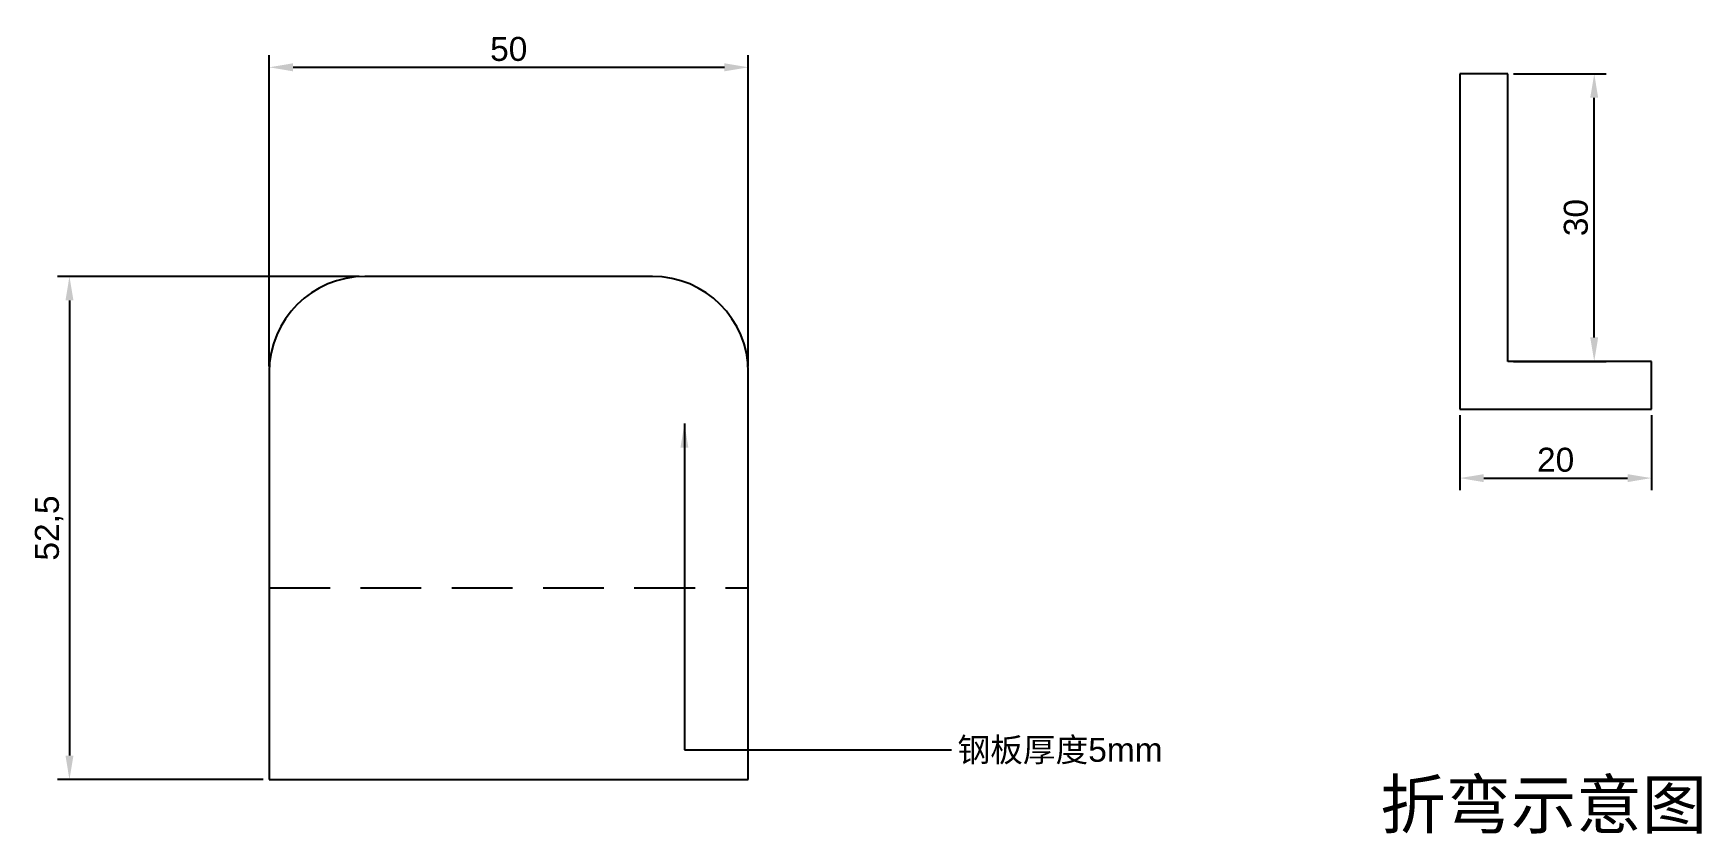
# Model space of a CAD drawing. Header units: millimetres. Extents: x -25 to 149, y -6 to 78.
import ezdxf

# ---------------------------------------------------------------- set-up
doc = ezdxf.new("R2010")
doc.units = ezdxf.units.MM
doc.linetypes.add('DASHED2', pattern=[9.525, 6.35, -3.175])
doc.styles.get("Standard").update_dxf_attribs({"font": 'arial.ttf'})
doc.dimstyles.new('ISO-25', dxfattribs={"dimtxt": 2.5, "dimasz": 2.5, "dimexe": 1.25, "dimexo": 0.625, "dimtad": 1, "dimtxsty": 'Standard', "dimcen": 2.5, "dimadec": 0, "dimazin": 0, "dimtfac": 1, "dimtmove": 0, "dimatfit": 3, "dimfxl": 1, "dimarcsym": 0})

# ---------------------------------------------------------------- blocks, each defined once
blk = doc.blocks.new('*D13')
at = {"color": 0, "lineweight": -2, "transparency": 16777216}
for p, q in [((0, 43.12), (0, 75.57)), ((50, 43.12), (50, 75.57)), ((2.5, 74.32), (47.5, 74.32))]:
    blk.add_line(p, q, dxfattribs=at)
at = {"color": 0, "transparency": 16777216}
for points in [[(2.5, 74.74), (2.5, 73.9), (0, 74.32)], [(47.5, 74.74), (47.5, 73.9), (50, 74.32)]]:
    blk.add_solid(points, dxfattribs=at)
at = {"layer": 'Defpoints', "color": 0, "transparency": 16777216}
for p in [(50, 74.32), (0, 42.5), (50, 42.5)]:
    blk.add_point(p, dxfattribs=at)
at = {"color": 0, "transparency": 16777216, "insert": (25, 76.22), "char_height": 2.5, "attachment_point": 5}
blk.add_mtext('50', dxfattribs=at)
blk = doc.blocks.new('*D14')
at = {"color": 0, "lineweight": -2, "transparency": 16777216}
for p, q in [((9.38, 52.5), (-22.09, 52.5)), ((-20.84, 50), (-20.84, 2.5)), ((-0.62, 0), (-22.09, 0))]:
    blk.add_line(p, q, dxfattribs=at)
at = {"color": 0, "transparency": 16777216}
for points in [[(-21.25, 50), (-20.42, 50), (-20.84, 52.5)], [(-21.25, 2.5), (-20.42, 2.5), (-20.84, 0)]]:
    blk.add_solid(points, dxfattribs=at)
at = {"layer": 'Defpoints', "color": 0, "transparency": 16777216}
for p in [(10, 52.5), (-20.84, 0), (0, 0)]:
    blk.add_point(p, dxfattribs=at)
at = {"color": 0, "transparency": 16777216, "insert": (-22.96, 26.25), "char_height": 2.5, "attachment_point": 5, "rotation": 90}
blk.add_mtext('52,5', dxfattribs=at)
blk = doc.blocks.new('*D15')
at = {"color": 0, "lineweight": -2, "transparency": 16777216}
for p, q in [((129.86, 73.64), (139.52, 73.64)), ((138.27, 46.14), (138.27, 71.14)), ((129.86, 43.64), (139.52, 43.64))]:
    blk.add_line(p, q, dxfattribs=at)
at = {"color": 0, "transparency": 16777216}
for points in [[(137.85, 71.14), (138.68, 71.14), (138.27, 73.64)], [(137.85, 46.14), (138.68, 46.14), (138.27, 43.64)]]:
    blk.add_solid(points, dxfattribs=at)
at = {"layer": 'Defpoints', "color": 0, "transparency": 16777216}
for p in [(129.24, 73.64), (138.27, 73.64), (129.24, 43.64)]:
    blk.add_point(p, dxfattribs=at)
at = {"color": 0, "transparency": 16777216, "insert": (136.36, 58.64), "char_height": 2.5, "attachment_point": 5, "rotation": 90}
blk.add_mtext('30', dxfattribs=at)
blk = doc.blocks.new('*D16')
at = {"color": 0, "lineweight": -2, "transparency": 16777216}
for p, q in [((124.24, 38.01), (124.24, 30.21)), ((144.24, 38.01), (144.24, 30.21)), ((126.74, 31.46), (141.74, 31.46))]:
    blk.add_line(p, q, dxfattribs=at)
at = {"color": 0, "transparency": 16777216}
for points in [[(126.74, 31.87), (126.74, 31.04), (124.24, 31.46)], [(141.74, 31.87), (141.74, 31.04), (144.24, 31.46)]]:
    blk.add_solid(points, dxfattribs=at)
at = {"layer": 'Defpoints', "color": 0, "transparency": 16777216}
for p in [(124.24, 38.64), (144.24, 38.64), (144.24, 31.46)]:
    blk.add_point(p, dxfattribs=at)
at = {"color": 0, "transparency": 16777216, "insert": (134.24, 33.36), "char_height": 2.5, "attachment_point": 5}
blk.add_mtext('20', dxfattribs=at)

msp = doc.modelspace()

# ---------------------------------------------------------------- linework, layer by layer
at = {"color": 4}
for p, q in [((129.238, 73.639), (124.238, 73.639)), ((124.238, 73.639), (124.238, 68.639)), ((129.238, 43.639), (129.238, 73.639)), ((124.238, 68.639), (124.238, 38.639)), ((144.238, 43.639), (129.238, 43.639)), ((144.238, 38.639), (144.238, 43.639)), ((124.238, 38.639), (144.238, 38.639))]:
    msp.add_line(p, q, dxfattribs=at)
at = {"color": 0}
for p, q in [((40, 52.5), (10, 52.5)), ((0, 42.5), (0, 0)), ((50, 0), (50, 42.5)), ((0, 0), (50, 0))]:
    msp.add_line(p, q, dxfattribs=at)
at = {"color": 4, "linetype": 'DASHED2'}
msp.add_line((0, 20), (50, 20), dxfattribs=at)
at = {"color": 0}
for centre, start, end in [((10, 42.5), 90, 180), ((40, 42.5), 0, 90)]:
    msp.add_arc(centre, 10, start, end, dxfattribs=at)

# ---------------------------------------------------------------- texts
at = {"color": 3, "attachment_point": 1}
for s, insert, char_height, width in [('{\\fSimSun|b0|i0|c134|p2;钢板厚度}5mm', (71.829, 4.359), 2.5, 26.32228), ('{\\fSimSun|b0|i0|c134|p2;折弯示意图}', (115.941, -0.09), 5, 53.77046)]:
    msp.add_mtext(s, dxfattribs=dict(at, insert=insert, char_height=char_height, width=width))

# ---------------------------------------------------------------- dimensions: what is measured, and where the dimension line sits
at = {"color": 3}
for base, p1, p2, picture, middle in [((50, 74.319), (0, 42.5), (50, 42.5), '*D13', (25, 76.22)), ((144.238, 31.456), (124.238, 38.639), (144.238, 38.639), '*D16', (134.238, 33.357))]:
    dim = msp.add_linear_dim(base=base, p1=p1, p2=p2, dimstyle='ISO-25', dxfattribs=at)
    dim.commit()
    dim.dimension.update_dxf_attribs({"geometry": picture, "text_midpoint": middle})
for base, p1, p2, picture, middle in [((138.266, 73.639), (129.238, 43.639), (129.238, 73.639), '*D15', (136.364, 58.639)), ((-20.836, 0), (10, 52.5), (0, 0), '*D14', (-22.964, 26.25))]:
    dim = msp.add_linear_dim(base=base, p1=p1, p2=p2, angle=90, dimstyle='ISO-25', dxfattribs=at)
    dim.commit()
    dim.dimension.update_dxf_attribs({"geometry": picture, "text_midpoint": middle})

# ---------------------------------------------------------------- leaders
at = {"color": 3, "annotation_type": 0, "has_hookline": 1, "hookline_direction": 0, "text_width": 21.726}
msp.add_leader([(43.333, 37.151), (43.333, 3.109), (71.204, 3.109)], dimstyle='ISO-25', override={"dimgap": 0.625, "dimtad": 0}, dxfattribs=at)

doc.saveas('drawing.dxf')
